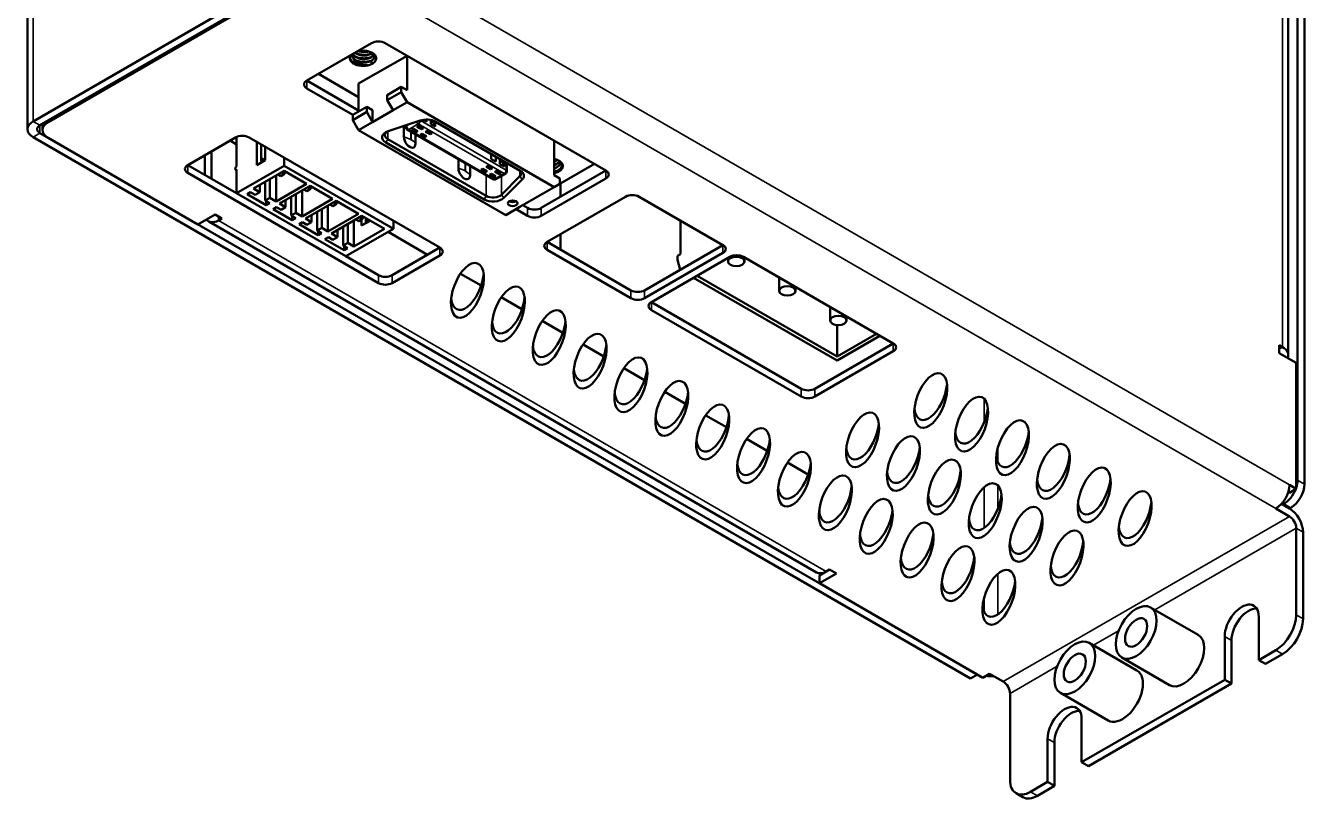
# Model space of a CAD drawing. Header units: millimetres. Extents: x 1391 to 4749, y -272 to 879.
# Drawn here: x 2197 to 2329.7, y 574.9 to 655.2 of the extents above; entities that cross this region are included whole.
import ezdxf

# ---------------------------------------------------------------- set-up
doc = ezdxf.new("R2010")
doc.units = ezdxf.units.MM
doc.header["$LTSCALE"] = 3
doc.layers.add('외형선(ISO)', color=7, linetype='Continuous', lineweight=50)
doc.layers.add('좁은 외형선(ISO)', color=7, linetype='Continuous', lineweight=35)

msp = doc.modelspace()

# ---------------------------------------------------------------- linework, layer by layer
at = {"layer": '외형선(ISO)', "color": 0}
for p, q in [((2197.161, 644.451), (2197.161, 793.053)), ((2328.986, 608.035), (2328.986, 751.412)), ((2329.693, 607.627), (2329.693, 751.004)), ((2328.016, 621.018), (2328.016, 738.593)), ((2227.445, 662.414), (2197.747, 645.267)), ((2228.152, 662.006), (2198.454, 644.859)), ((2199.302, 645.186), (2228.294, 661.924)), ((2226.158, 649.505), (2232.876, 653.383)), ((2234.29, 653.383), (2257.2, 640.156)), ((2231.532, 649.178), (2236.553, 652.077)), ((2236.553, 652.077), (2236.553, 648.484)), ((2226.158, 649.505), (2231.532, 646.402)), ((2227.36, 650.199), (2231.532, 647.79)), ((2231.532, 646.28), (2231.532, 649.178)), ((2230.931, 645.933), (2226.158, 648.689)), ((2235.952, 648.831), (2234.502, 647.995)), ((2234.502, 647.464), (2235.952, 648.301)), ((2234.502, 647.464), (2234.502, 647.995)), ((2235.952, 648.831), (2236.553, 648.484)), ((2235.952, 648.301), (2235.952, 648.831)), ((2235.952, 648.301), (2236.553, 647.26)), ((2232.381, 646.77), (2230.931, 645.933)), ((2232.381, 646.77), (2232.982, 646.423)), ((2232.381, 646.239), (2232.381, 646.77)), ((2235.103, 646.423), (2232.982, 645.198)), ((2232.982, 645.198), (2232.982, 646.423)), ((2234.502, 647.464), (2235.103, 646.423)), ((2236.553, 647.26), (2235.103, 646.423)), ((2251.826, 638.442), (2236.553, 647.26)), ((2232.381, 646.239), (2230.931, 645.402)), ((2230.931, 645.933), (2230.931, 645.402)), ((2231.532, 644.361), (2230.931, 645.402)), ((2232.982, 645.198), (2231.532, 644.361)), ((2232.381, 646.239), (2232.982, 645.198)), ((2234.612, 644.246), (2237.929, 645.351)), ((2238.575, 645.235), (2238.243, 645.426)), ((2238.575, 645.452), (2238.575, 645.235)), ((2239.013, 644.982), (2239.013, 645.409)), ((2239.013, 645.255), (2239.034, 645.295)), ((2239.388, 645.091), (2239.257, 644.841)), ((2239.473, 645.247), (2239.473, 644.716)), ((2239.499, 645.232), (2248.314, 640.142)), ((2198.454, 644.043), (2295.752, 587.868)), ((2198.716, 644.369), (2198.716, 645.011)), ((2231.532, 644.361), (2246.806, 635.543)), ((2236.234, 644.786), (2236.234, 643.647)), ((2236.429, 644.851), (2236.429, 644.667)), ((2245.489, 639.264), (2236.579, 644.408)), ((2237.019, 644.377), (2237.231, 644.5)), ((2237.479, 644.112), (2237.019, 644.377)), ((2237.231, 644.5), (2237.691, 644.235)), ((2237.426, 644.306), (2237.497, 644.347)), ((2237.437, 642.953), (2237.437, 643.913)), ((2237.479, 644.337), (2237.479, 644.112)), ((2237.691, 644.235), (2237.479, 644.112)), ((2237.585, 644.704), (2237.797, 644.827)), ((2238.045, 644.439), (2237.585, 644.704)), ((2237.797, 644.827), (2238.257, 644.561)), ((2237.917, 643.859), (2238.129, 643.981)), ((2238.377, 643.594), (2237.917, 643.859)), ((2238.045, 644.439), (2238.045, 644.684)), ((2238.257, 644.561), (2238.045, 644.439)), ((2238.129, 643.981), (2238.589, 643.716)), ((2238.377, 643.839), (2238.377, 643.594)), ((2238.483, 644.186), (2238.695, 644.308)), ((2238.943, 643.92), (2238.483, 644.186)), ((2238.695, 644.308), (2239.155, 644.043)), ((2238.943, 644.165), (2238.943, 643.92)), ((2239.155, 644.043), (2238.943, 643.92)), ((2239.013, 644.982), (2239.473, 644.716)), ((2197.747, 643.634), (2295.044, 587.46)), ((2214.859, 634.571), (2199.302, 643.553)), ((2213.798, 640.736), (2218.748, 643.594)), ((2218.868, 642.871), (2218.182, 643.267)), ((2218.868, 640.585), (2218.868, 643.653)), ((2220.162, 643.594), (2239.961, 632.163)), ((2220.961, 643.132), (2220.961, 640.732)), ((2221.421, 642.867), (2221.421, 640.997)), ((2221.838, 641.238), (2221.838, 642.626)), ((2244.561, 637.166), (2234.343, 643.065)), ((2244.773, 637.533), (2234.555, 643.432)), ((2238.589, 643.716), (2238.377, 643.594)), ((2251.826, 639.666), (2251.826, 643.259)), ((2215.566, 641.757), (2215.566, 639.715)), ((2216.273, 642.165), (2216.273, 639.307)), ((2220.961, 640.732), (2221.838, 641.238)), ((2221.421, 641.43), (2221.795, 641.214)), ((2223.818, 640.667), (2223.818, 641.483)), ((2241.891, 641.341), (2241.891, 640.381)), ((2245.3, 641.352), (2245.3, 641.883)), ((2245.3, 641.352), (2245.759, 641.087)), ((2245.759, 641.618), (2245.759, 641.087)), ((2246.198, 640.834), (2246.198, 641.365)), ((2246.198, 641.107), (2246.219, 641.147)), ((2246.657, 641.099), (2246.657, 640.569)), ((2213.798, 640.736), (2218.868, 637.809)), ((2233.597, 628.488), (2213.798, 639.919)), ((2218.768, 640.248), (2218.868, 640.191)), ((2223.818, 640.667), (2218.868, 637.809)), ((2218.868, 637.809), (2218.868, 640.258)), ((2223.796, 640.124), (2220.629, 638.295)), ((2223.165, 639.759), (2223.464, 639.587)), ((2223.464, 639.587), (2223.849, 639.809)), ((2223.849, 639.809), (2223.551, 639.982)), ((2226.13, 638.776), (2223.796, 640.124)), ((2235.153, 634.122), (2223.818, 640.667)), ((2223.849, 639.809), (2223.936, 640.043)), ((2243.093, 639.687), (2243.093, 640.647)), ((2244.204, 640.23), (2244.416, 640.352)), ((2244.663, 639.964), (2244.204, 640.23)), ((2244.416, 640.352), (2244.875, 640.087)), ((2244.663, 640.209), (2244.663, 639.964)), ((2244.875, 640.087), (2244.663, 639.964)), ((2244.769, 640.556), (2244.981, 640.679)), ((2245.229, 640.291), (2244.769, 640.556)), ((2244.981, 640.679), (2245.441, 640.413)), ((2245.102, 639.711), (2245.314, 639.834)), ((2245.229, 640.536), (2245.229, 640.291)), ((2245.441, 640.413), (2245.229, 640.291)), ((2245.314, 639.834), (2245.773, 639.568)), ((2245.667, 640.038), (2245.879, 640.16)), ((2246.127, 639.772), (2245.667, 640.038)), ((2246.779, 639.835), (2245.789, 639.264)), ((2245.879, 640.16), (2246.339, 639.895)), ((2246.127, 640.017), (2246.127, 639.772)), ((2246.339, 639.895), (2246.127, 639.772)), ((2246.198, 640.834), (2246.657, 640.569)), ((2246.572, 640.943), (2246.441, 640.693)), ((2246.929, 640.942), (2246.929, 640.095)), ((2250.483, 636.278), (2257.2, 640.156)), ((2252.427, 638.789), (2255.998, 640.85)), ((2221.265, 637.927), (2221.265, 638.662)), ((2221.845, 637.037), (2221.845, 638.997)), ((2222.326, 639.274), (2222.326, 637.315)), ((2222.962, 636.947), (2222.962, 639.642)), ((2222.962, 636.947), (2226.13, 638.776)), ((2226.49, 638.568), (2223.323, 636.739)), ((2226.543, 638.254), (2226.245, 638.426)), ((2228.824, 637.221), (2226.49, 638.568)), ((2226.543, 638.254), (2226.63, 638.488)), ((2245.561, 639.446), (2245.102, 639.711)), ((2245.561, 639.691), (2245.561, 639.446)), ((2245.773, 639.568), (2245.561, 639.446)), ((2248.261, 639.568), (2246.346, 637.653)), ((2248.521, 639.236), (2246.606, 637.321)), ((2250.377, 637.605), (2251.826, 638.442)), ((2257.2, 639.34), (2250.483, 635.461)), ((2251.826, 639.666), (2252.427, 639.319)), ((2252.427, 638.789), (2251.826, 638.442)), ((2252.427, 638.789), (2252.427, 639.319)), ((2252.477, 637.429), (2252.477, 638.817)), ((2230.203, 631.265), (2218.868, 637.809)), ((2220.325, 637.915), (2219.957, 637.703)), ((2219.957, 637.703), (2221.937, 636.56)), ((2220.784, 637.65), (2220.325, 637.915)), ((2220.629, 638.295), (2221.265, 637.927)), ((2221.265, 637.927), (2220.784, 637.65)), ((2222.326, 637.315), (2221.845, 637.037)), ((2222.326, 637.315), (2222.962, 636.947)), ((2223.959, 636.372), (2223.959, 637.107)), ((2224.539, 635.482), (2224.539, 637.441)), ((2225.02, 637.719), (2225.02, 635.759)), ((2225.656, 635.392), (2225.656, 638.086)), ((2225.656, 635.392), (2228.824, 637.221)), ((2225.859, 638.204), (2226.158, 638.031)), ((2226.158, 638.031), (2226.543, 638.254)), ((2248.255, 636.38), (2250.377, 637.605)), ((2251.098, 632.755), (2259.23, 637.45)), ((2260.644, 637.45), (2269.341, 632.428)), ((2222.304, 636.772), (2221.845, 637.037)), ((2221.937, 636.984), (2221.937, 636.56)), ((2222.304, 636.772), (2221.937, 636.56)), ((2223.019, 636.359), (2222.651, 636.147)), ((2222.651, 636.147), (2224.631, 635.004)), ((2223.478, 636.094), (2223.019, 636.359)), ((2223.323, 636.739), (2223.959, 636.372)), ((2223.959, 636.372), (2223.478, 636.094)), ((2229.185, 637.013), (2226.017, 635.184)), ((2227.233, 633.926), (2227.233, 635.886)), ((2227.714, 636.164), (2227.714, 634.204)), ((2228.35, 633.837), (2228.35, 636.531)), ((2228.553, 636.648), (2228.852, 636.476)), ((2228.852, 636.476), (2229.238, 636.698)), ((2229.238, 636.698), (2228.939, 636.871)), ((2231.518, 635.665), (2229.185, 637.013)), ((2229.238, 636.698), (2229.324, 636.932)), ((2246.806, 635.543), (2248.255, 636.38)), ((2249.068, 635.461), (2247.866, 636.155)), ((2248.573, 636.564), (2249.068, 636.278)), ((2216.626, 635.592), (2214.859, 634.571)), ((2215.98, 634.881), (2279.054, 598.465)), ((2216.626, 635.592), (2217.333, 635.184)), ((2217.333, 635.184), (2216.98, 634.98)), ((2225.02, 635.759), (2224.539, 635.482)), ((2224.998, 635.216), (2224.539, 635.482)), ((2224.631, 635.429), (2224.631, 635.004)), ((2224.998, 635.216), (2224.631, 635.004)), ((2225.02, 635.759), (2225.656, 635.392)), ((2225.713, 634.804), (2225.345, 634.592)), ((2225.345, 634.592), (2227.325, 633.449)), ((2226.172, 634.539), (2225.713, 634.804)), ((2226.017, 635.184), (2226.653, 634.816)), ((2226.653, 634.816), (2226.172, 634.539)), ((2226.653, 634.816), (2226.653, 635.551)), ((2228.35, 633.837), (2231.518, 635.665)), ((2231.879, 635.457), (2228.711, 633.628)), ((2230.408, 634.608), (2230.408, 632.649)), ((2231.044, 632.281), (2231.044, 634.976)), ((2231.248, 635.093), (2231.546, 634.92)), ((2231.546, 634.92), (2231.932, 635.143)), ((2231.932, 635.143), (2231.633, 635.315)), ((2231.836, 635.088), (2231.836, 634.453)), ((2231.836, 634.453), (2232.713, 634.959)), ((2234.212, 634.11), (2231.879, 635.457)), ((2231.932, 635.143), (2232.018, 635.377)), ((2232.296, 634.718), (2232.296, 635.216)), ((2232.642, 634.918), (2232.296, 635.118)), ((2232.713, 634.959), (2232.713, 634.976)), ((2235.153, 634.939), (2235.153, 634.122)), ((2264.922, 634.98), (2264.922, 631.469)), ((2227.714, 634.204), (2227.233, 633.926)), ((2227.693, 633.661), (2227.233, 633.926)), ((2227.325, 633.873), (2227.325, 633.449)), ((2227.693, 633.661), (2227.325, 633.449)), ((2227.714, 634.204), (2228.35, 633.837)), ((2228.407, 633.249), (2228.039, 633.036)), ((2228.866, 632.983), (2228.407, 633.249)), ((2228.711, 633.628), (2229.347, 633.261)), ((2229.347, 633.261), (2228.866, 632.983)), ((2229.347, 633.261), (2229.347, 633.996)), ((2229.927, 632.371), (2229.927, 634.331)), ((2235.153, 634.122), (2230.203, 631.265)), ((2231.044, 632.281), (2234.212, 634.11)), ((2238.688, 631.428), (2234.587, 633.796)), ((2252.477, 631.959), (2252.477, 633.551)), ((2228.039, 633.036), (2230.019, 631.893)), ((2230.408, 632.649), (2229.927, 632.371)), ((2230.387, 632.106), (2229.927, 632.371)), ((2230.019, 632.318), (2230.019, 631.893)), ((2230.387, 632.106), (2230.019, 631.893)), ((2230.408, 632.649), (2231.044, 632.281)), ((2235.011, 629.305), (2239.961, 632.163)), ((2251.098, 632.755), (2259.795, 627.733)), ((2259.795, 626.917), (2251.098, 631.938)), ((2261.209, 627.733), (2269.341, 632.428)), ((2230.203, 631.265), (2233.597, 629.305)), ((2239.961, 631.346), (2235.011, 628.488)), ((2269.341, 631.612), (2261.209, 626.917)), ((2261.917, 626.508), (2270.048, 631.203)), ((2264.639, 631.305), (2264.922, 631.469)), ((2264.639, 630.897), (2264.639, 631.305)), ((2264.912, 629.871), (2264.639, 630.897)), ((2269.87, 631.1), (2269.87, 630.734)), ((2271.462, 631.203), (2287.019, 622.222)), ((2271.57, 631.141), (2271.57, 630.734)), ((2244.244, 628.22), (2242.095, 629.461)), ((2281.185, 620.854), (2266.654, 629.244)), ((2281.185, 620.446), (2266.301, 629.04)), ((2275.173, 629.061), (2275.173, 627.672)), ((2276.873, 628.079), (2276.873, 627.672)), ((2248.487, 625.771), (2246.337, 627.012)), ((2261.917, 626.508), (2277.473, 617.527)), ((2277.473, 616.711), (2261.917, 625.692)), ((2280.477, 625.999), (2280.477, 624.61)), ((2252.729, 623.321), (2250.58, 624.562)), ((2281.185, 620.854), (2281.185, 624.126)), ((2282.177, 625.018), (2282.177, 624.61)), ((2285.286, 623.222), (2281.185, 620.854)), ((2285.64, 623.018), (2281.185, 620.446)), ((2256.972, 620.872), (2254.823, 622.113)), ((2278.887, 617.527), (2287.019, 622.222)), ((2287.019, 621.405), (2278.887, 616.711)), ((2327.076, 622.038), (2327.43, 621.834)), ((2327.076, 621.222), (2327.076, 622.038)), ((2328.844, 620.201), (2327.076, 621.222)), ((2328.844, 620.201), (2328.844, 607.137)), ((2261.215, 618.422), (2259.065, 619.663)), ((2265.457, 615.973), (2263.308, 617.214)), ((2269.7, 613.523), (2267.551, 614.764)), ((2273.943, 611.074), (2271.793, 612.315)), ((2277.933, 608.77), (2276.036, 609.865)), ((2328.012, 606.801), (2328.137, 606.729)), ((2328.137, 607.545), (2328.844, 607.137)), ((2328.844, 607.137), (2328.137, 606.729)), ((2327.305, 605.576), (2328.137, 605.096)), ((2327.571, 605.586), (2327.43, 605.504)), ((2279.347, 605.033), (2279.347, 604.616)), ((2326.723, 605.096), (2328.137, 604.279)), ((2328.137, 605.096), (2328.279, 605.177)), ((2328.844, 603.055), (2328.844, 594.073)), ((2329.551, 593.665), (2329.551, 602.646)), ((2280.054, 598.564), (2280.407, 598.768)), ((2280.407, 598.768), (2281.114, 598.36)), ((2280.054, 598.564), (2279.347, 598.156)), ((2281.114, 598.36), (2279.347, 597.339)), ((2279.347, 597.339), (2279.347, 598.156)), ((2296.317, 587.541), (2279.347, 597.339)), ((2318.677, 591.976), (2313.727, 594.834)), ((2324.955, 589.378), (2324.955, 593.869)), ((2312.313, 588.302), (2307.363, 591.16)), ((2321.42, 591.828), (2321.42, 587.337)), ((2322.127, 591.42), (2322.127, 586.929)), ((2315.677, 586.78), (2310.727, 589.638)), ((2326.723, 590.399), (2324.955, 589.378)), ((2324.955, 589.378), (2325.662, 588.97)), ((2325.662, 588.97), (2327.43, 589.991)), ((2295.044, 587.46), (2295.752, 587.868)), ((2297.024, 587.949), (2296.317, 587.541)), ((2298.439, 587.133), (2297.024, 587.949)), ((2321.42, 587.337), (2306.57, 578.764)), ((2307.277, 578.356), (2322.127, 586.929)), ((2322.127, 586.929), (2321.42, 587.337)), ((2299.146, 576.927), (2299.146, 585.908)), ((2309.313, 583.106), (2304.363, 585.964)), ((2306.57, 578.764), (2306.57, 583.255)), ((2303.035, 581.213), (2303.035, 576.723)), ((2303.742, 580.805), (2303.742, 576.314)), ((2306.57, 578.764), (2307.277, 578.356)), ((2303.035, 576.723), (2301.267, 575.702)), ((2301.974, 575.294), (2303.742, 576.314)), ((2303.742, 576.314), (2303.035, 576.723)), ((2299.767, 575.553), (2300.474, 575.145))]:
    msp.add_line(p, q, dxfattribs=at)
for centre, start, end in [((2236.729, 644.667), 180, 240), ((2246.629, 640.095), 300, 0), ((2245.639, 639.523), 240, 300)]:
    msp.add_arc(centre, 0.3, start, end, dxfattribs=at)
for centre, major_axis, ratio, start_param, end_param in [((2233.583, 652.975), (-1, 0), 0.5773503, 3.9269908, 5.4977871), ((2231.992, 651.812), (-1.369, 0), 0.5773503, 5.8166317, 8.5765479), ((2231.992, 652.057), (-1.069, 0), 0.5773503, 0.258212, 0.6109758), ((2231.992, 651.812), (1.369, 0), 0.5773503, 5.4349553, 8.3205352), ((2226.865, 649.097), (-1, 0), 0.5773503, 5.4977871, 7.0685835), ((2199.161, 644.451), (-2, 0), 0.5773503, 5.4977871, 7.0685835), ((2200.716, 644.369), (-2, 0), 0.5773503, 5.4977871, 7.0685835), ((2238.579, 644.701), (1.3, 0), 0.5773503, 0.7853982, 2.0943951), ((2238.501, 645.523), (0.5, 0.866), 0.5773503, 4.7820987, 4.8923798), ((2238.854, 645.319), (-0.5, -0.866), 0.5773503, 1.6405061, 1.8201612), ((2199.161, 644.451), (-1, 0), 0.5773503, 5.4977871, 7.0685835), ((2219.455, 643.185), (-1, 0), 0.5773503, 3.9269908, 5.4977871), ((2235.262, 643.596), (-1.3, 0), 0.5773503, 5.2359878, 7.0685835), ((2235.262, 643.841), (-1, 0), 0.5773503, 5.6383826, 7.0685835), ((2236.835, 643.3), (0.425, -0.736), 0.5773503, 3.92699, 7.0685835), ((2245.685, 641.375), (0.5, 0.866), 0.5773503, 4.7820987, 4.9624751), ((2246.038, 641.171), (-0.5, -0.866), 0.5773503, 1.6405061, 1.8208824), ((2251.367, 640.626), (1.369, 0), 0.5773503, 5.4349553, 7.5115976), ((2214.505, 640.328), (-1, 0), 0.5773503, 5.4977871, 7.0685835), ((2218.868, 640.422), (-0.1, -0.173), 0.5773503, 3.9269908, 7.0685835), ((2242.492, 640.034), (0.425, -0.736), 0.5773503, 3.92699, 7.0685835), ((2247.395, 639.857), (1, 0), 0.5773503, 5.7595865, 7.0685835), ((2247.395, 639.612), (1.3, 0), 0.5773503, 5.7595865, 7.0685835), ((2251.367, 640.626), (1.369, 0), 0.5773503, 5.054773, 5.4349553), ((2256.493, 639.748), (1, 0), 0.5773503, 5.4977871, 7.0685835), ((2245.48, 637.697), (-1.3, 0), 0.5773503, 0.7853982, 2.6179939), ((2245.48, 637.941), (-1, 0), 0.5773503, 0.7853982, 2.6179939), ((2259.937, 637.041), (-1, 0), 0.5773503, 3.9269908, 5.4977871), ((2247.513, 637.176), (0.5, 0), 0.5773503, 3.9269908, 5.4977871), ((2249.776, 636.686), (-1, 0), 0.5773503, 0.7853982, 2.3561945), ((2216.98, 636.613), (-1, -1.732), 0.5773503, 6.0213859, 7.0685835), ((2249.776, 635.87), (1, 0), 0.5773503, 3.9269908, 5.4977871), ((2239.254, 631.754), (1, 0), 0.5773503, 5.4977871, 7.0685835), ((2251.805, 632.346), (-1, 0), 0.5773503, 5.4977871, 7.0685835), ((2268.634, 632.02), (1, 0), 0.5773503, 5.4977871, 7.0685835), ((2270.755, 630.795), (-1, 0), 0.5773503, 3.9269908, 5.4977871), ((2234.304, 629.713), (-1, 0), 0.5773503, 0.7853982, 2.3561945), ((2242.825, 628.55), (1.047, 2.801), 0.4841174, 2.390619, 5.2076936), ((2234.304, 628.897), (1, 0), 0.5773503, 3.9269908, 5.4977871), ((2247.067, 626.1), (1.047, 2.801), 0.4841174, 2.390619, 5.2076936), ((2260.502, 628.141), (-1, 0), 0.5773503, 0.7853982, 2.3561945), ((2260.502, 627.325), (1, 0), 0.5773503, 3.9269908, 5.4977871), ((2262.624, 626.1), (-1, 0), 0.5773503, 5.4977871, 7.0685835), ((2251.31, 623.651), (1.047, 2.801), 0.4841174, 2.390619, 5.2076936), ((2255.553, 621.201), (1.047, 2.801), 0.4841174, 2.390619, 5.2076936), ((2286.312, 621.814), (1, 0), 0.5773503, 5.4977871, 7.0685835), ((2326.016, 621.018), (2, 0), 0.5773503, 6.0213859, 7.0685835), ((2259.795, 618.752), (1.047, 2.801), 0.4841174, 2.390619, 5.2076936), ((2264.038, 616.302), (1.047, 2.801), 0.4841174, 2.390619, 5.2076936), ((2278.18, 617.935), (-1, 0), 0.5773503, 0.7853982, 2.3561945), ((2290.908, 617.119), (1.047, 2.801), 0.4841174, 2.390619, 5.2076936), ((2278.18, 617.119), (1, 0), 0.5773503, 3.9269908, 5.4977871), ((2268.28, 613.853), (1.047, 2.801), 0.4841174, 2.390619, 5.2076936), ((2295.151, 614.669), (1.047, 2.801), 0.4841174, 2.390619, 5.2076936), ((2283.837, 613.036), (1.047, 2.801), 0.4841174, 2.390619, 5.2076936), ((2272.523, 611.403), (1.047, 2.801), 0.4841174, 2.390619, 5.2076936), ((2299.393, 612.22), (1.047, 2.801), 0.4841174, 2.390619, 5.2076936), ((2288.079, 610.587), (1.047, 2.801), 0.4841174, 2.390619, 5.2076936), ((2303.636, 609.77), (1.047, 2.801), 0.4841174, 2.390619, 5.2076936), ((2276.766, 608.954), (1.047, 2.801), 0.4841174, 2.390619, 5.2076936), ((2277.933, 607.137), (1, -1.732), 0.5773503, 2.1816232, 2.3561945), ((2292.322, 608.137), (1.047, 2.801), 0.4841174, 2.390619, 5.2076936), ((2307.878, 607.321), (1.047, 2.801), 0.4841174, 2.390619, 5.2076936), ((2327.571, 607.219), (-1, -1.732), 0.5773503, 1.9051677, 2.3561945), ((2281.008, 606.504), (1.047, 2.801), 0.4841174, 2.390619, 5.2076936), ((2296.565, 605.688), (1.047, 2.801), 0.4841174, 2.390619, 5.2076936), ((2326.723, 606.729), (-1, -1.732), 0.5773503, 0.7853982, 2.3561945), ((2327.571, 607.219), (-1, -1.732), 0.5773503, 0.7853982, 1.8325957), ((2328.279, 606.81), (1, 1.732), 0.5773503, 3.9269908, 5.4977871), ((2312.121, 604.871), (1.047, 2.801), 0.4841174, 2.390619, 5.2076936), ((2285.251, 604.055), (1.047, 2.801), 0.4841174, 2.390619, 5.2076936), ((2300.807, 603.238), (1.047, 2.801), 0.4841174, 2.390619, 5.2076936), ((2328.137, 603.463), (1, -1.732), 0.5773503, 0.7853982, 2.3561945), ((2328.137, 603.463), (0.5, -0.866), 0.5773503, 0.7853982, 2.3561945), ((2289.494, 601.605), (1.047, 2.801), 0.4841174, 2.390619, 5.2076936), ((2305.05, 600.789), (1.047, 2.801), 0.4841174, 2.390619, 5.2076936), ((2293.736, 599.156), (1.047, 2.801), 0.4841174, 2.390619, 5.2076936), ((2280.054, 600.197), (-1, -1.732), 0.5773503, 0, 0.7853982), ((2297.979, 596.706), (1.047, 2.801), 0.4841174, 2.390619, 5.2076936), ((2323.187, 592.848), (1.25, 2.165), 0.5773503, 5.4977871, 8.6393798), ((2323.894, 592.44), (1.25, 2.165), 0.5773503, 0.2867566, 2.3561945), ((2326.723, 592.848), (-1.5, -2.598), 0.5773503, 0.7853982, 2.3561945), ((2327.43, 592.44), (1.5, 2.598), 0.5773503, 3.9269908, 5.4977871), ((2317.177, 589.378), (1.5, 2.598), 0.5773503, 3.1415927, 6.2831853), ((2310.813, 585.704), (-1.5, -2.598), 0.5773503, 0, 3.1415927), ((2297.166, 588.848), (2, 0), 0.5773503, 4.4505896, 4.854286), ((2298.439, 586.316), (-0.5, 0.866), 0.5773503, 3.9269908, 5.4977871), ((2304.803, 582.234), (1.25, 2.165), 0.5773503, 5.4977871, 8.6393798), ((2305.51, 581.826), (1.25, 2.165), 0.5773503, 0.2867566, 2.3561945), ((2301.267, 578.151), (-1.5, -2.598), 0.5773503, 5.4977871, 7.0685835), ((2301.974, 577.743), (-1.5, -2.598), 0.5773503, 0, 0.7853982)]:
    msp.add_ellipse(centre, major_axis=major_axis, ratio=ratio, start_param=start_param, end_param=end_param, dxfattribs=at)
for centre, major_axis, ratio in [((2247.513, 636.768), (-0.5, 0), 0.5773503), ((2242.825, 627.733), (1.047, 2.801), 0.4841174), ((2270.72, 630.734), (0.85, 0), 0.5773503), ((2247.067, 625.284), (1.047, 2.801), 0.4841174), ((2276.023, 627.672), (0.85, 0), 0.5773503), ((2251.31, 622.834), (1.047, 2.801), 0.4841174), ((2281.327, 624.61), (0.85, 0), 0.5773503), ((2255.553, 620.385), (1.047, 2.801), 0.4841174), ((2259.795, 617.935), (1.047, 2.801), 0.4841174), ((2264.038, 615.486), (1.047, 2.801), 0.4841174), ((2290.908, 616.302), (1.047, 2.801), 0.4841174), ((2268.28, 613.036), (1.047, 2.801), 0.4841174), ((2295.151, 613.853), (1.047, 2.801), 0.4841174), ((2283.837, 612.22), (1.047, 2.801), 0.4841174), ((2272.523, 610.587), (1.047, 2.801), 0.4841174), ((2299.393, 611.403), (1.047, 2.801), 0.4841174), ((2288.079, 609.77), (1.047, 2.801), 0.4841174), ((2303.636, 608.954), (1.047, 2.801), 0.4841174), ((2276.766, 608.137), (1.047, 2.801), 0.4841174), ((2292.322, 607.321), (1.047, 2.801), 0.4841174), ((2307.878, 606.504), (1.047, 2.801), 0.4841174), ((2281.008, 605.688), (1.047, 2.801), 0.4841174), ((2296.565, 604.871), (1.047, 2.801), 0.4841174), ((2312.121, 604.055), (1.047, 2.801), 0.4841174), ((2285.251, 603.238), (1.047, 2.801), 0.4841174), ((2300.807, 602.422), (1.047, 2.801), 0.4841174), ((2289.494, 600.789), (1.047, 2.801), 0.4841174), ((2305.05, 599.972), (1.047, 2.801), 0.4841174), ((2293.736, 598.339), (1.047, 2.801), 0.4841174), ((2297.979, 595.89), (1.047, 2.801), 0.4841174), ((2312.227, 592.236), (-1.5, -2.598), 0.5773503), ((2312.227, 592.236), (0.81, 1.404), 0.5773503), ((2305.863, 588.562), (-1.5, -2.598), 0.5773503), ((2305.863, 588.562), (-0.81, -1.404), 0.5773503)]:
    msp.add_ellipse(centre, major_axis=major_axis, ratio=ratio, dxfattribs=at)
for points, knots in [([(2230.822, 652.198), (2230.753, 652.12), (2230.706, 652.036), (2230.659, 651.863), (2230.659, 651.777), (2230.705, 651.604), (2230.753, 651.519), (2230.822, 651.439)], [0.04248945, 0.04248945, 0.04248945, 0.04248945, 0.08593752, 0.08593752, 0.12884934, 0.12884934, 0.17343102, 0.17343102, 0.17343102, 0.17343102]), ([(2232.448, 651.093), (2232.346, 651.079), (2232.241, 651.069), (2232.027, 651.065), (2231.918, 651.07), (2231.646, 651.103), (2231.484, 651.14), (2231.169, 651.261), (2231.031, 651.339), (2230.829, 651.503), (2230.745, 651.596), (2230.682, 651.734), (2230.673, 651.759), (2230.666, 651.785)], [-1.68216365, -1.68216365, -1.68216365, -1.68216365, -1.6500608, -1.6500608, -1.61741206, -1.61741206, -1.5677708, -1.5677708, -1.5194924, -1.5194924, -1.47933121, -1.47933121, -1.47046391, -1.47046391, -1.47046391, -1.47046391]), ([(2230.958, 651.899), (2230.948, 651.924), (2230.94, 651.949), (2230.92, 652.035), (2230.919, 652.096), (2230.941, 652.202), (2230.957, 652.246), (2230.98, 652.289)], [0.000077666, 0.000077666, 0.000077666, 0.000077666, 0.012290462, 0.012290462, 0.041577167, 0.041577167, 0.062882991, 0.062882991, 0.062882991, 0.062882991]), ([(2230.923, 652.082), (2230.924, 652.059), (2230.926, 652.036), (2230.94, 651.959), (2230.961, 651.906), (2231.023, 651.801), (2231.065, 651.75), (2231.116, 651.703)], [0.24906325, 0.24906325, 0.24906325, 0.24906325, 0.259911631, 0.259911631, 0.28587702, 0.28587702, 0.312799093, 0.312799093, 0.312799093, 0.312799093]), ([(2230.958, 651.899), (2230.968, 651.835), (2230.989, 651.769), (2231.052, 651.646), (2231.092, 651.589), (2231.222, 651.449), (2231.324, 651.375), (2231.561, 651.253), (2231.695, 651.201), (2231.925, 651.138), (2232.021, 651.118), (2232.229, 651.091), (2232.339, 651.086), (2232.448, 651.093)], [-0.20529711, -0.20529711, -0.20529711, -0.20529711, -0.17711952, -0.17711952, -0.14993669, -0.14993669, -0.106524, -0.106524, -0.06360765, -0.06360765, -0.03431014, -0.03431014, -0.00061237, -0.00061237, -0.00061237, -0.00061237]), ([(2230.963, 652.255), (2230.979, 652.219), (2231, 652.183), (2231.06, 652.102), (2231.102, 652.059), (2231.187, 651.988), (2231.227, 651.96), (2231.27, 651.934)], [-0.059488896, -0.059488896, -0.059488896, -0.059488896, -0.041579812, -0.041579812, -0.017726065, -0.017726065, -0.000046085, -0.000046085, -0.000046085, -0.000046085]), ([(2230.998, 652.21), (2231.029, 652.162), (2231.068, 652.116), (2231.161, 652.029), (2231.216, 651.989), (2231.277, 651.952)], [0.000036949, 0.000036949, 0.000036949, 0.000036949, 0.024697055, 0.024697055, 0.049344607, 0.049344607, 0.049344607, 0.049344607]), ([(2231.116, 651.703), (2231.178, 651.643), (2231.256, 651.589), (2231.442, 651.494), (2231.553, 651.453), (2231.736, 651.41), (2231.803, 651.398), (2232.018, 651.372), (2232.168, 651.372), (2232.396, 651.397), (2232.476, 651.412), (2232.622, 651.45), (2232.688, 651.472), (2232.749, 651.499)], [0.00003184, 0.00003184, 0.00003184, 0.00003184, 0.03457696, 0.03457696, 0.07214726, 0.07214726, 0.09280804, 0.09280804, 0.13744017, 0.13744017, 0.16314008, 0.16314008, 0.18679508, 0.18679508, 0.18679508, 0.18679508]), ([(2231.267, 652.325), (2231.362, 652.285), (2231.494, 652.24), (2231.83, 652.176), (2232.006, 652.163), (2232.357, 652.176), (2232.522, 652.203), (2232.717, 652.258), (2232.771, 652.276), (2232.829, 652.299)], [1.21973536, 1.21973536, 1.21973536, 1.21973536, 1.24990624, 1.24990624, 1.27995128, 1.27995128, 1.31137765, 1.31137765, 1.32058929, 1.32058929, 1.32058929, 1.32058929]), ([(2232.835, 651.935), (2232.755, 651.903), (2232.668, 651.875), (2232.406, 651.814), (2232.239, 651.801), (2231.911, 651.803), (2231.729, 651.824), (2231.452, 651.889), (2231.356, 651.92), (2231.269, 651.957)], [-0.22510625, -0.22510625, -0.22510625, -0.22510625, -0.20332901, -0.20332901, -0.16316782, -0.16316782, -0.11488942, -0.11488942, -0.08474621, -0.08474621, -0.08474621, -0.08474621]), ([(2231.27, 651.934), (2231.325, 651.902), (2231.384, 651.873), (2231.493, 651.829), (2231.541, 651.812), (2231.664, 651.776), (2231.742, 651.759), (2231.888, 651.737), (2231.955, 651.73), (2232.113, 651.724), (2232.203, 651.728), (2232.355, 651.745), (2232.418, 651.756), (2232.533, 651.783), (2232.587, 651.799), (2232.676, 651.831), (2232.713, 651.847), (2232.748, 651.864)], [-0.16373679, -0.16373679, -0.16373679, -0.16373679, -0.14153766, -0.14153766, -0.12568566, -0.12568566, -0.10148521, -0.10148521, -0.08126398, -0.08126398, -0.05390127, -0.05390127, -0.03375887, -0.03375887, -0.01486845, -0.01486845, -0.00010662, -0.00010662, -0.00010662, -0.00010662]), ([(2231.277, 652.299), (2231.322, 652.272), (2231.37, 652.248), (2231.476, 652.202), (2231.533, 652.182), (2231.66, 652.144), (2231.729, 652.129), (2231.87, 652.106), (2231.942, 652.098), (2232.1, 652.092), (2232.187, 652.095), (2232.316, 652.108), (2232.36, 652.114), (2232.446, 652.13), (2232.487, 652.139), (2232.607, 652.171), (2232.682, 652.198), (2232.748, 652.231)], [-0.16291688, -0.16291688, -0.16291688, -0.16291688, -0.14470146, -0.14470146, -0.12528416, -0.12528416, -0.10373106, -0.10373106, -0.08210786, -0.08210786, -0.0560095, -0.0560095, -0.04190003, -0.04190003, -0.02813818, -0.02813818, -0.00006666, -0.00006666, -0.00006666, -0.00006666]), ([(2231.277, 651.952), (2231.381, 651.89), (2231.504, 651.841), (2231.758, 651.775), (2231.886, 651.756), (2232.111, 651.746), (2232.207, 651.749), (2232.382, 651.77), (2232.46, 651.785), (2232.612, 651.827), (2232.684, 651.854), (2232.748, 651.886)], [0.00000878, 0.00000878, 0.00000878, 0.00000878, 0.04244229, 0.04244229, 0.08100005, 0.08100005, 0.11022518, 0.11022518, 0.13581636, 0.13581636, 0.16306253, 0.16306253, 0.16306253, 0.16306253]), ([(2231.283, 652.316), (2231.332, 652.287), (2231.385, 652.261), (2231.497, 652.215), (2231.555, 652.195), (2231.745, 652.143), (2231.882, 652.122), (2232.154, 652.112), (2232.287, 652.121), (2232.473, 652.156), (2232.533, 652.171), (2232.646, 652.207), (2232.699, 652.229), (2232.748, 652.253)], [0.00000344, 0.00000344, 0.00000344, 0.00000344, 0.01979125, 0.01979125, 0.03928794, 0.03928794, 0.08069733, 0.08069733, 0.12118048, 0.12118048, 0.14158673, 0.14158673, 0.16218258, 0.16218258, 0.16218258, 0.16218258]), ([(2231.522, 652.554), (2231.553, 652.544), (2231.584, 652.534), (2231.745, 652.49), (2231.882, 652.469), (2232.154, 652.458), (2232.287, 652.468), (2232.465, 652.501), (2232.518, 652.514), (2232.568, 652.529)], [-0.13314039, -0.13314039, -0.13314039, -0.13314039, -0.12289206, -0.12289206, -0.08148864, -0.08148864, -0.04100657, -0.04100657, -0.02321658, -0.02321658, -0.02321658, -0.02321658]), ([(2232.529, 652.539), (2232.513, 652.534), (2232.496, 652.53), (2232.4, 652.507), (2232.315, 652.494), (2232.161, 652.483), (2232.093, 652.482), (2231.885, 652.489), (2231.746, 652.51), (2231.597, 652.551), (2231.579, 652.556), (2231.562, 652.562)], [-0.13583457, -0.13583457, -0.13583457, -0.13583457, -0.13014506, -0.13014506, -0.10324559, -0.10324559, -0.08262372, -0.08262372, -0.04065874, -0.04065874, -0.034808, -0.034808, -0.034808, -0.034808]), ([(2231.652, 652.577), (2231.68, 652.572), (2231.709, 652.567), (2231.909, 652.536), (2232.084, 652.529), (2232.316, 652.545), (2232.375, 652.552), (2232.43, 652.56)], [0.478942215, 0.478942215, 0.478942215, 0.478942215, 0.485408215, 0.485408215, 0.521809847, 0.521809847, 0.535245002, 0.535245002, 0.535245002, 0.535245002]), ([(2232.946, 652.372), (2232.928, 652.353), (2232.909, 652.336), (2232.847, 652.287), (2232.8, 652.257), (2232.748, 652.231)], [0.14005191, 0.14005191, 0.14005191, 0.14005191, 0.151799795, 0.151799795, 0.174132049, 0.174132049, 0.174132049, 0.174132049]), ([(2233.061, 652.267), (2233.062, 652.23), (2233.057, 652.194), (2233.03, 652.117), (2233.008, 652.078), (2232.949, 652.004), (2232.913, 651.969), (2232.833, 651.911), (2232.793, 651.886), (2232.748, 651.864)], [0.087509989, 0.087509989, 0.087509989, 0.087509989, 0.108809721, 0.108809721, 0.132275737, 0.132275737, 0.15496914, 0.15496914, 0.174047431, 0.174047431, 0.174047431, 0.174047431]), ([(2232.748, 651.886), (2232.812, 651.918), (2232.869, 651.955), (2232.952, 652.029), (2232.983, 652.064), (2233.04, 652.154), (2233.058, 652.21), (2233.061, 652.266)], [0.000031141, 0.000031141, 0.000031141, 0.000031141, 0.027587775, 0.027587775, 0.04991293, 0.04991293, 0.082233754, 0.082233754, 0.082233754, 0.082233754]), ([(2232.903, 652.402), (2232.938, 652.378), (2232.971, 652.354), (2233.082, 652.255), (2233.137, 652.174), (2233.185, 652.009), (2233.181, 651.927), (2233.122, 651.783), (2233.077, 651.722), (2232.959, 651.613), (2232.887, 651.565), (2232.803, 651.524)], [-0.17841256, -0.17841256, -0.17841256, -0.17841256, -0.16171065, -0.16171065, -0.11480489, -0.11480489, -0.07036217, -0.07036217, -0.03420188, -0.03420188, -0.00006003, -0.00006003, -0.00006003, -0.00006003]), ([(2230.822, 651.439), (2230.895, 651.369), (2230.987, 651.305), (2231.221, 651.184), (2231.369, 651.13), (2231.659, 651.066), (2231.798, 651.052), (2232.117, 651.048), (2232.288, 651.064), (2232.448, 651.093)], [0.00005748, 0.00005748, 0.00005748, 0.00005748, 0.04314249, 0.04314249, 0.09415267, 0.09415267, 0.13624166, 0.13624166, 0.18372658, 0.18372658, 0.18372658, 0.18372658]), ([(2232.991, 651.644), (2232.959, 651.625), (2232.925, 651.607), (2232.75, 651.527), (2232.602, 651.486), (2232.276, 651.434), (2232.091, 651.428), (2231.747, 651.454), (2231.586, 651.483), (2231.373, 651.548), (2231.311, 651.572), (2231.251, 651.597)], [-1.01258698, -1.01258698, -1.01258698, -1.01258698, -0.999231, -0.999231, -0.94824306, -0.94824306, -0.89184818, -0.89184818, -0.84133011, -0.84133011, -0.81922233, -0.81922233, -0.81922233, -0.81922233]), ([(2232.749, 651.499), (2232.758, 651.503), (2232.768, 651.507), (2232.786, 651.515), (2232.795, 651.519), (2232.803, 651.524)], [0.0000401694, 0.0000401694, 0.0000401694, 0.0000401694, 0.0036463999, 0.0036463999, 0.0072572181, 0.0072572181, 0.0072572181, 0.0072572181]), ([(2252.073, 641.221), (2252.082, 641.226), (2252.09, 641.23), (2252.106, 641.241), (2252.114, 641.246), (2252.122, 641.251)], [-0.0067506535, -0.0067506535, -0.0067506535, -0.0067506535, -0.0033855864, -0.0033855864, -0.0000187284, -0.0000187284, -0.0000187284, -0.0000187284]), ([(2252.122, 641.23), (2252.114, 641.225), (2252.106, 641.22), (2252.09, 641.21), (2252.082, 641.205), (2252.073, 641.2)], [-0.0067414668, -0.0067414668, -0.0067414668, -0.0067414668, -0.0033753479, -0.0033753479, -0.0000095447, -0.0000095447, -0.0000095447, -0.0000095447]), ([(2252.414, 641.111), (2252.422, 641.087), (2252.427, 641.063), (2252.438, 640.994), (2252.437, 640.95), (2252.422, 640.861), (2252.408, 640.817), (2252.359, 640.719), (2252.321, 640.666), (2252.218, 640.56), (2252.151, 640.509), (2252.073, 640.465)], [-0.11249202, -0.11249202, -0.11249202, -0.11249202, -0.1008859, -0.1008859, -0.0794519, -0.0794519, -0.05852311, -0.05852311, -0.03096229, -0.03096229, -0.00004635, -0.00004635, -0.00004635, -0.00004635]), ([(2252.122, 640.883), (2252.191, 640.928), (2252.25, 640.978), (2252.329, 641.068), (2252.355, 641.106), (2252.376, 641.144)], [-0.331077229, -0.331077229, -0.331077229, -0.331077229, -0.301906004, -0.301906004, -0.282631852, -0.282631852, -0.282631852, -0.282631852]), ([(2252.384, 641.137), (2252.369, 641.107), (2252.351, 641.078), (2252.278, 640.981), (2252.207, 640.918), (2252.122, 640.863)], [-0.051000806, -0.051000806, -0.051000806, -0.051000806, -0.036172393, -0.036172393, -0.000018062, -0.000018062, -0.000018062, -0.000018062]), ([(2252.279, 640.163), (2252.364, 640.218), (2252.434, 640.28), (2252.543, 640.415), (2252.582, 640.486), (2252.629, 640.649), (2252.629, 640.741), (2252.586, 640.879), (2252.564, 640.926), (2252.476, 641.061), (2252.389, 641.144), (2252.28, 641.215)], [-0.34583099, -0.34583099, -0.34583099, -0.34583099, -0.31366568, -0.31366568, -0.28150753, -0.28150753, -0.24211964, -0.24211964, -0.2212706, -0.2212706, -0.17981936, -0.17981936, -0.17981936, -0.17981936]), ([(2252.073, 640.832), (2252.054, 640.821), (2252.033, 640.81), (2251.954, 640.77), (2251.892, 640.743), (2251.826, 640.721)], [-0.330147698, -0.330147698, -0.330147698, -0.330147698, -0.322159522, -0.322159522, -0.300331316, -0.300331316, -0.300331316, -0.300331316]), ([(2252.088, 640.495), (2252.021, 640.467), (2251.953, 640.445), (2251.867, 640.42), (2251.847, 640.415), (2251.826, 640.41)], [-1.067272366, -1.067272366, -1.067272366, -1.067272366, -1.047810334, -1.047810334, -1.041795349, -1.041795349, -1.041795349, -1.041795349]), ([(2251.826, 640.375), (2251.851, 640.384), (2251.876, 640.393), (2251.962, 640.427), (2252.02, 640.455), (2252.073, 640.486)], [-0.029903942, -0.029903942, -0.029903942, -0.029903942, -0.021515284, -0.021515284, -0.000084125, -0.000084125, -0.000084125, -0.000084125]), ([(2252.073, 640.465), (2252.029, 640.439), (2251.982, 640.416), (2251.898, 640.38), (2251.863, 640.367), (2251.826, 640.354)], [-0.105300085, -0.105300085, -0.105300085, -0.105300085, -0.08767012, -0.08767012, -0.075473314, -0.075473314, -0.075473314, -0.075473314]), ([(2252.562, 640.458), (2252.519, 640.407), (2252.468, 640.358), (2252.319, 640.241), (2252.19, 640.162), (2251.952, 640.076), (2251.89, 640.057), (2251.826, 640.041)], [-0.347471496, -0.347471496, -0.347471496, -0.347471496, -0.320422693, -0.320422693, -0.277441367, -0.277441367, -0.263015413, -0.263015413, -0.263015413, -0.263015413]), ([(2251.826, 639.966), (2251.853, 639.973), (2251.879, 639.981), (2252.021, 640.026), (2252.128, 640.073), (2252.222, 640.127)], [-0.047499011, -0.047499011, -0.047499011, -0.047499011, -0.038771397, -0.038771397, -0.00003512, -0.00003512, -0.00003512, -0.00003512]), ([(2252.073, 640.486), (2252.177, 640.547), (2252.261, 640.617), (2252.362, 640.745), (2252.391, 640.798), (2252.426, 640.897), (2252.434, 640.943), (2252.435, 640.988)], [-0.337836963, -0.337836963, -0.337836963, -0.337836963, -0.296469789, -0.296469789, -0.270196068, -0.270196068, -0.248511502, -0.248511502, -0.248511502, -0.248511502]), ([(2252.073, 640.853), (2252.082, 640.858), (2252.09, 640.863), (2252.106, 640.873), (2252.114, 640.878), (2252.122, 640.883)], [-0.0067482606, -0.0067482606, -0.0067482606, -0.0067482606, -0.0033824415, -0.0033824415, -0.0000163368, -0.0000163368, -0.0000163368, -0.0000163368]), ([(2252.122, 640.863), (2252.114, 640.857), (2252.106, 640.852), (2252.09, 640.842), (2252.082, 640.837), (2252.073, 640.832)], [-0.0067347961, -0.0067347961, -0.0067347961, -0.0067347961, -0.0033686217, -0.0033686217, -0.0000028091, -0.0000028091, -0.0000028091, -0.0000028091]), ([(2252.222, 640.127), (2252.232, 640.133), (2252.241, 640.139), (2252.261, 640.151), (2252.27, 640.156), (2252.279, 640.163)], [-0.0081424068, -0.0081424068, -0.0081424068, -0.0081424068, -0.0040786787, -0.0040786787, -0.0000151669, -0.0000151669, -0.0000151669, -0.0000151669])]:
    msp.add_open_spline(points, degree=3, knots=knots, dxfattribs=at)
for points in [[(2230.998, 652.21), (2230.987, 652.228), (2230.977, 652.247), (2230.968, 652.265)], [(2231.15, 652.387), (2231.188, 652.355), (2231.23, 652.326), (2231.277, 652.299)], [(2231.165, 652.396), (2231.201, 652.367), (2231.24, 652.341), (2231.283, 652.316)], [(2232.748, 652.253), (2232.822, 652.29), (2232.884, 652.333), (2232.934, 652.381)], [(2230.816, 651.446), (2230.818, 651.444), (2230.82, 651.442), (2230.822, 651.439)], [(2252.09, 641.23), (2252.007, 641.195), (2251.918, 641.166), (2251.826, 641.143)], [(2251.826, 641.11), (2251.916, 641.14), (2251.999, 641.177), (2252.073, 641.221)], [(2252.073, 641.2), (2251.999, 641.156), (2251.916, 641.119), (2251.826, 641.089)], [(2252.122, 641.251), (2252.133, 641.258), (2252.144, 641.265), (2252.154, 641.272)], [(2252.172, 641.265), (2252.156, 641.253), (2252.14, 641.241), (2252.122, 641.23)], [(2252.09, 640.863), (2252.017, 640.833), (2251.93, 640.802), (2251.826, 640.775)], [(2251.826, 640.743), (2251.916, 640.773), (2251.999, 640.81), (2252.073, 640.853)]]:
    msp.add_open_spline(points, degree=3, dxfattribs=at)
at = {"layer": '좁은 외형선(ISO)', "color": 0}
for p, q in [((2197.747, 793.87), (2197.747, 645.267)), ((2327.43, 621.834), (2327.43, 739.41)), ((2229.708, 664.373), (2328.137, 607.545)), ((2326.723, 605.096), (2228.294, 661.924)), ((2232.749, 651.499), (2232.897, 651.219)), ((2226.158, 648.689), (2226.158, 649.505)), ((2197.747, 645.267), (2198.454, 644.859)), ((2199.302, 645.186), (2199.302, 645.349)), ((2237.942, 645.355), (2246.841, 640.217)), ((2239.034, 645.295), (2239.388, 645.091)), ((2198.454, 644.043), (2197.747, 643.634)), ((2198.454, 644.859), (2198.454, 644.043)), ((2234.555, 644.226), (2234.555, 643.432)), ((2236.89, 645.005), (2236.517, 644.79)), ((2236.517, 644.881), (2236.517, 644.79)), ((2237.719, 644.994), (2236.729, 644.422)), ((2236.729, 644.422), (2245.639, 639.278)), ((2236.937, 643.384), (2236.937, 644.201)), ((2236.982, 644.175), (2236.982, 643.358)), ((2246.629, 639.85), (2237.719, 644.994)), ((2234.555, 643.432), (2234.343, 643.065)), ((2246.219, 641.147), (2246.572, 640.943)), ((2213.798, 639.919), (2213.798, 640.736)), ((2242.594, 640.935), (2242.594, 640.118)), ((2242.639, 640.909), (2242.639, 640.092)), ((2246.629, 639.85), (2245.639, 639.278)), ((2246.841, 640.993), (2246.841, 640.217)), ((2248.261, 639.568), (2248.261, 640.145)), ((2252.222, 640.127), (2252.272, 640.033)), ((2257.2, 640.156), (2257.2, 639.34)), ((2244.773, 637.533), (2244.773, 639.677)), ((2246.346, 637.653), (2246.346, 639.585)), ((2248.521, 639.236), (2248.261, 639.568)), ((2244.561, 637.166), (2244.773, 637.533)), ((2246.346, 637.653), (2246.606, 637.321)), ((2249.068, 636.278), (2249.068, 635.461)), ((2250.483, 635.461), (2250.483, 636.278)), ((2216.98, 635.388), (2216.98, 634.98)), ((2216.98, 634.98), (2280.054, 598.564)), ((2239.961, 632.163), (2239.961, 631.346)), ((2251.098, 631.938), (2251.098, 632.755)), ((2269.341, 632.428), (2269.341, 631.612)), ((2233.597, 629.305), (2233.597, 628.488)), ((2235.011, 628.488), (2235.011, 629.305)), ((2259.795, 627.733), (2259.795, 626.917)), ((2261.209, 626.917), (2261.209, 627.733)), ((2261.917, 625.692), (2261.917, 626.508)), ((2287.019, 622.222), (2287.019, 621.405)), ((2327.076, 621.63), (2327.43, 621.834)), ((2277.473, 617.527), (2277.473, 616.711)), ((2278.887, 616.711), (2278.887, 617.527)), ((2296.459, 614.038), (2296.459, 616.486)), ((2297.873, 611.406), (2297.873, 609.891)), ((2329.693, 607.627), (2328.986, 608.035)), ((2296.459, 603.084), (2296.459, 607.312)), ((2297.873, 607.504), (2297.873, 605.056)), ((2327.571, 605.586), (2328.279, 605.177)), ((2298.439, 587.133), (2328.137, 604.279)), ((2314.167, 594.58), (2328.844, 603.055)), ((2329.551, 602.646), (2328.844, 603.055)), ((2297.873, 598.331), (2297.873, 594.103)), ((2296.459, 594.378), (2296.459, 595.892)), ((2329.551, 593.665), (2328.844, 594.073)), ((2307.803, 590.906), (2310.39, 592.4)), ((2321.42, 591.828), (2322.127, 591.42)), ((2326.723, 590.399), (2327.43, 589.991)), ((2299.146, 585.908), (2304.026, 588.726)), ((2303.035, 581.213), (2303.742, 580.805)), ((2301.974, 575.294), (2301.267, 575.702))]:
    msp.add_line(p, q, dxfattribs=at)
for centre, major_axis, ratio, start_param, end_param in [((2237.719, 645.239), (0.15, -0.26), 0.5773503, 4.4580231, 5.4977871), ((2237.719, 645.239), (-0.15, -0.26), 0.5773503, 0.7853982, 2.3186438), ((2236.729, 644.667), (-0.3, 0), 0.5773503, 5.4977871, 6.2831853), ((2236.729, 644.667), (0.15, -0.26), 0.5773503, 3.9269908, 5.4977871), ((2236.729, 644.667), (-0.15, -0.26), 0.5773503, 0, 0.7853982), ((2235.522, 642.568), (-2, 0), 0.5773507, 3.9269912, 4.3484332), ((2236.959, 643.371), (0.0159, -0.0276), 0.5773503, 3.9269902, 7.0685835), ((2235.568, 642.542), (2, 0), 0.5773503, 0.3639562, 0.7853982), ((2241.179, 639.302), (-2, 0), 0.5773507, 3.9269912, 4.3484332), ((2242.616, 640.105), (0.0159, -0.0276), 0.5773503, 3.92699, 7.0685835), ((2241.224, 639.276), (2, 0), 0.5773503, 0.3639562, 0.7853982), ((2246.629, 640.095), (-0.15, -0.26), 0.5773503, 0.7853982, 2.3561945), ((2246.629, 640.095), (0.15, -0.26), 0.5773503, 5.4977871, 6.2831853), ((2246.629, 640.095), (0.3, 0), 0.5773503, 0, 0.7853982), ((2245.639, 639.523), (-0.15, -0.26), 0.5773503, 0, 0.7853982), ((2245.639, 639.523), (0.15, -0.26), 0.5773503, 5.4977871, 6.2831853)]:
    msp.add_ellipse(centre, major_axis=major_axis, ratio=ratio, start_param=start_param, end_param=end_param, dxfattribs=at)
for points in [[(2239.013, 645.304), (2239.02, 645.301), (2239.027, 645.298), (2239.034, 645.295)], [(2246.198, 641.156), (2246.204, 641.153), (2246.211, 641.15), (2246.219, 641.147)]]:
    msp.add_open_spline(points, degree=3, dxfattribs=at)

doc.saveas('drawing.dxf')
